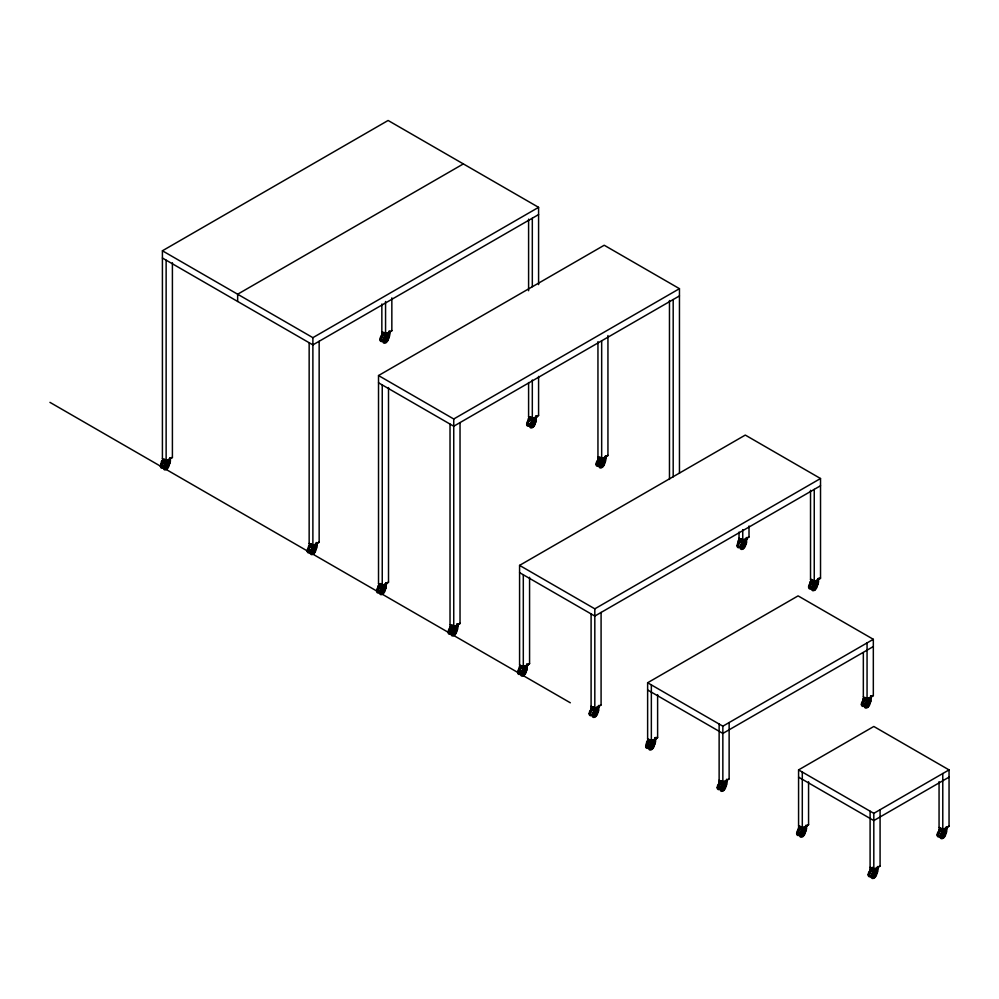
<?xml version="1.0" encoding="UTF-8"?>
<svg xmlns="http://www.w3.org/2000/svg" width="999" height="999" viewBox="0 0 999 999"><rect width="100%" height="100%" fill="white"/><g stroke="black" fill="none" stroke-linecap="round" stroke-linejoin="round"><path stroke-width="1.5" d="M164.323 459.403A3.084 1.786 0 0 0 167.308 461.126L167.308 461.513A3.359 1.936 0 0 1 164.048 459.64M310.801 544.355A3.359 1.936 0 0 0 314.036 546.228L314.061 545.866A3.084 1.786 0 0 1 311.076 544.13M383.479 332.942A3.359 1.936 0 0 0 386.725 334.815L386.75 334.453A3.084 1.786 0 0 1 383.766 332.717M451.66 625.686A3.359 1.936 0 0 0 454.907 627.559L454.932 627.197A3.084 1.786 0 0 1 451.948 625.461M521.515 665.759A3.084 1.786 0 0 0 524.475 667.332L524.475 667.719A3.359 1.936 0 0 1 521.216 665.846M533.878 419.23A1.598 0.824 2.1 0 0 533.491 419.193L533.503 419.18A3.084 1.786 0 0 1 530.506 417.432M592.732 707.13A3.359 1.936 0 0 0 595.978 709.003L596.003 708.641A3.084 1.786 0 0 1 593.006 706.905M599.587 457.717A3.359 1.936 0 0 0 602.834 459.59L602.859 459.215A3.084 1.786 0 0 1 599.862 457.48M649.263 739.772A3.359 1.936 0 0 0 652.509 741.645L652.522 741.27A3.084 1.786 0 0 1 649.6 739.834M724.425 782.617A1.598 0.824 2.1 0 0 724.025 782.579L724.038 782.567A3.084 1.786 0 0 1 721.053 780.831M740.659 539.16A3.359 1.936 0 0 0 743.905 541.033L743.918 540.659A3.084 1.786 0 0 1 740.933 538.923M800.499 826.697A3.084 1.786 0 0 0 803.471 828.408L803.471 828.795A3.359 1.936 0 0 1 800.211 826.922M812.449 580.207A3.084 1.786 0 0 0 815.421 581.93L815.421 582.317A3.359 1.936 0 0 1 812.162 580.444M868.243 699.362L868.243 699.312A3.084 1.786 0 0 1 865.309 697.864L864.972 698.139A3.359 1.936 0 0 0 868.218 700.012L868.243 699.362A1.598 0.824 2.1 0 1 868.618 699.362M872.364 868.193L871.84 868.543A3.359 1.936 0 0 0 874.974 870.429L874.999 869.717A2.672 1.536 0 0 0 877.597 867.619M938.81 833.79L939.06 829.145L942.606 831.043L943.943 830.606L942.544 831.405L939.31 829.532L940.746 828.733A3.359 1.936 0 0 0 943.943 830.269L943.955 829.907A3.084 1.786 0 0 1 941.095 828.608M386.75 334.553L386.75 334.503A1.598 0.824 2.1 0 1 387.137 334.503M743.918 540.771L743.918 540.721A1.598 0.824 2.1 0 1 744.305 540.721M874.999 869.829L874.999 869.767A2.672 1.536 0 0 1 872.564 867.644M943.955 830.007L943.955 829.957A1.598 0.824 2.1 0 1 944.342 829.957M533.491 419.33L533.491 419.543A3.359 1.936 0 0 1 530.232 417.669M724.038 782.729L724.025 782.929A3.359 1.936 0 0 1 720.766 781.056M166.284 462.949L168.544 461.688L167.707 466.958A1.648 0.949 -60 0 1 166.346 468.007A1.648 0.949 -60 0 1 165.722 466.933C170.205 462.799 159.166 455.881 161.701 464.61M315.384 546.378L314.46 551.685A1.648 0.949 -60 0 1 313.087 552.734A1.648 0.949 -60 0 1 312.475 551.66C316.97 548.414 307.18 541.046 308.629 548.014M384.578 586.201L384.652 590.259L383.816 591.733A1.648 0.949 -60 0 1 382.442 592.769A1.648 0.949 -60 0 1 381.83 591.695L382.13 587.1L383.416 585.913A1.598 0.824 2.1 0 1 383.803 585.963M456.256 627.709L455.319 633.016A1.648 0.949 -60 0 1 453.958 634.065A1.648 0.949 -60 0 1 453.346 632.991L453.808 628.583L449.875 626.685L452.135 625.424M525.799 667.869L524.875 673.176A1.648 0.949 -60 0 1 523.513 674.213A1.648 0.949 -60 0 1 522.902 673.139L523.364 668.743L519.443 666.795L521.69 665.571M534.652 419.468L534.727 423.526L533.891 425A1.648 0.949 -60 0 1 532.529 426.036A1.648 0.949 -60 0 1 531.905 424.962L532.367 420.567L528.446 418.668L530.706 417.395M653.683 741.57L653.758 745.616L652.921 747.102A1.648 0.949 -60 0 1 651.548 748.139A1.648 0.949 -60 0 1 650.936 747.065C655.194 742.332 644.617 736.9 646.84 744.705M725.361 783.079L724.425 788.386A1.648 0.949 -60 0 1 723.064 789.422A1.648 0.949 -60 0 1 722.452 788.348L722.752 783.753L724.025 783.204A3.359 1.936 0 0 1 720.766 781.393L721.403 781.043A2.672 1.536 0 0 0 724.737 782.492A2.672 1.536 0 0 0 726.56 780.356M804.632 828.72L804.719 832.779L803.87 834.252A1.648 0.949 -60 0 1 802.509 835.289A1.648 0.949 -60 0 1 801.897 834.215C799.275 831.88 805.581 826.947 802.072 829.944L798.825 828.071M814.397 583.766L816.67 582.492L815.821 587.774A1.648 0.949 -60 0 1 814.46 588.811A1.648 0.949 -60 0 1 813.848 587.737L814.31 583.341L810.376 581.443L812.637 580.169M869.555 699.824L868.631 705.132A1.648 0.949 -60 0 1 867.269 706.168A1.648 0.949 -60 0 1 866.645 705.094L867.107 700.699L863.186 698.801L865.446 697.527M167.083 466.97L167.832 467.107L167.258 467.432M167.27 467.27L168.257 465.322L168.257 461.526L165.984 462.824L165.434 466.758A1.648 0.949 -60 0 0 166.046 467.832A1.648 0.949 -60 0 0 167.407 466.795L167.707 466.958M167.969 466.62L167.033 467.732M314.66 551.573L313.823 551.923L314.56 551.785M386.201 340.085L385.577 339.86L386.313 338.898L387.575 340.122L387 338.961M387.312 340.247L386.338 340.896L387.55 340.197M383.229 592.507C382.779 588.673 385.876 593.169 382.292 592.12L382.979 590.359L384.24 590.746M384.24 591.658C383.529 589.535 383.966 593.443 383.291 591.483M454.857 633.191L455.569 632.542M533.641 425.437L533.866 424.338L533.853 425.337M534.09 425.012L533.853 424.35A2.01 1.161 -60 0 0 532.829 422.589A2.01 1.161 -60 0 0 531.306 425.574A2.01 1.161 -60 0 0 533.578 425.05L533.304 424.962A3.072 1.773 -60 0 1 529.957 425.911A3.072 1.773 -60 0 1 532.155 421.353A3.072 1.773 -60 0 1 533.99 423.863M594.83 714.123C596.74 711.051 594.742 718.119 592.532 712.762M603.371 465.147C604.258 464.048 602.01 466.446 602.834 464.647M602.809 465.347L603.196 465.347M596.191 714.884L596.44 713.81M653.046 746.465L652.859 747.452L652.397 746.852M723.888 788.186L724.587 788.398M724.687 788.049L724.113 787.899M743.868 546.79L744.867 544.842L744.867 541.046L742.594 542.345L742.045 546.278A1.648 0.949 -60 0 0 742.657 547.352A1.648 0.949 -60 0 0 744.018 546.316L744.455 546.878A2.073 1.636 -35.1 0 1 744.055 547.265L743.456 546.965L744.355 546.99M744.505 546.416L743.88 546.965M803.596 834.702C802.447 834.615 805.244 833.428 803.333 834.053M815.758 587.125L815.234 588.111L816.008 587.824M868.83 705.019L868.268 704.67M874.45 875.349L873.825 875.124L874.55 874.162L875.811 874.562M875.536 875.936L875.486 875.986A2.073 1.636 -35.1 0 1 875.124 876.323L875.736 875.599L874.824 875.374M874.949 875.186L875.873 875.049L874.949 874.849A2.073 1.636 -35.1 0 0 875.124 874.5L874.55 874.162M943.406 835.526L942.781 835.314L943.518 834.352L944.779 834.739M943.918 836.026L944.904 834.078L944.904 830.281L942.631 831.593L942.082 835.514A1.648 0.949 -60 0 0 942.694 836.6A1.648 0.949 -60 0 0 944.055 835.551L944.13 835.351M718.244 785.689L718.793 784.527M599.899 457.992L599.587 458.054A3.359 1.936 0 0 0 602.834 459.927L601.498 460.364L598.026 458.441L597.24 462.687M593.369 707.117L592.732 707.479A3.359 1.936 0 0 0 595.978 709.352L594.642 709.777L591.133 707.879L590.384 712.1M649.899 739.76L649.263 740.109A3.359 1.936 0 0 0 652.509 741.982L651.198 742.432M384.116 332.929L383.591 333.279A3.359 1.936 0 0 0 386.725 335.152L385.389 335.589L381.855 333.703L381.318 336.601M380.794 584.39L380.157 584.74A3.359 1.936 0 0 0 383.404 586.613L383.416 586.326A3.359 1.936 0 0 1 380.157 584.403M162.662 460.776L165.909 462.649L167.308 461.613L165.984 462.3M528.846 418.806L532.092 420.679L533.491 419.642L532.18 420.342M602.834 459.89L601.448 460.726L598.201 458.853L597.714 461.538M810.776 581.58L814.023 583.453L815.421 582.417L814.073 583.091M167.295 461.85L167.295 461.813A3.359 1.936 0 0 1 164.048 459.977L164.36 459.915M309.403 545.504L312.65 547.377L314.048 546.241L312.699 547.002M450.274 626.835L453.521 628.708L454.92 627.572L453.571 628.334M533.478 419.88L533.478 419.855A3.359 1.936 0 0 1 530.232 418.007L530.869 417.657A2.672 1.536 0 0 0 534.29 419.093A2.672 1.536 0 0 0 535.939 416.87M595.978 709.352L594.592 710.152L591.346 708.279L590.671 712.275M652.509 741.982L651.111 742.781L647.864 740.908M815.409 582.654L815.409 582.629A3.359 1.936 0 0 1 812.162 580.781L812.686 580.581M803.458 829.133L803.458 829.108A3.359 1.936 0 0 1 800.211 827.259L800.848 826.91A2.672 1.536 0 0 0 804.457 828.308A2.672 1.536 0 0 0 805.718 825.936M874.974 870.429L873.588 871.228L870.341 869.355M313.511 551.498L312.887 551.236L313.624 550.312L314.885 550.699L314.285 552.372A2.073 1.636 -35.1 0 0 314.61 552.085L314.598 552.085M454.383 632.829L453.758 632.567L454.495 631.643L455.756 632.03M602.31 464.847L601.685 464.585L602.409 463.661L603.671 464.06L603.021 465.759A2.073 1.636 -35.1 0 0 603.396 465.434M651.972 746.902L651.36 746.64L652.085 745.716L653.346 746.116M723.8 788.473L724.45 787.886M867.694 704.944L867.07 704.682L867.794 703.758L869.055 704.145M868.531 704.495L868.106 704.882M377.634 588.911L378.946 587.899M874.849 874.962L874.899 876.335L873.875 875.012M313.024 547.727L315.297 546.416M389.023 332.28L389.922 334.028L389.423 336.551A6.219 5.082 -60.9 0 1 388.361 338.336L387.137 340.272A1.648 0.949 -60 0 1 385.776 341.321A1.648 0.949 -60 0 1 385.164 340.234L385.464 335.639M382.38 587.762L384.652 586.463M453.896 629.058L456.168 627.747M532.467 421.029L534.727 419.717L535.114 423.064A6.219 5.082 -60.9 0 0 536.176 421.278L535.988 417.157M523.451 669.205L525.724 667.906M604.008 459.515L604.083 463.561L603.246 465.034A1.648 0.949 -60 0 1 601.885 466.083A1.648 0.949 -60 0 1 601.273 465.01L601.498 460.364M597.152 708.928L597.227 712.986L596.391 714.46A1.648 0.949 -60 0 1 595.029 715.509A1.648 0.949 -60 0 1 594.405 714.435L594.642 709.777M651.485 743.131L653.758 741.82M745.079 540.958L745.154 545.004L744.317 546.49A1.648 0.949 -60 0 1 742.944 547.527A1.648 0.949 -60 0 1 742.332 546.453C746.765 542.195 735.776 535.501 738.311 544.13M723.001 784.415L725.274 783.116M802.447 830.294L804.719 828.983M867.207 701.173L869.467 699.862M876.148 870.017L876.223 874.063L875.386 875.536A1.648 0.949 -60 0 1 874.025 876.585A1.648 0.949 -60 0 1 873.413 875.511L873.675 870.878L874.974 870.079A3.359 1.936 0 0 1 871.727 868.206M945.116 830.194L945.191 834.252L944.355 835.726A1.648 0.949 -60 0 1 942.994 836.762A1.648 0.949 -60 0 1 942.369 835.688L942.669 831.093M162.175 463.461L162.537 460.839L164.81 459.528M308.928 548.189L309.29 545.566L311.563 544.255M312.175 551.485L312.737 547.552L314.997 546.241L314.161 551.523A1.648 0.949 -60 0 1 312.799 552.559A1.648 0.949 -60 0 1 312.175 551.485L312.475 551.66M381.606 336.775L381.98 334.153L384.253 332.842M384.865 340.072L385.414 336.139L387.687 334.827L386.85 340.11A1.648 0.949 -60 0 1 385.489 341.146A1.648 0.949 -60 0 1 384.865 340.072L385.164 340.234M377.809 589.373L378.521 585.164L382.093 587.075M378.284 588.236L378.646 585.614L380.919 584.303M381.543 591.533L382.093 587.599L384.353 586.288L383.516 591.558A1.648 0.949 -60 0 1 382.155 592.607A1.648 0.949 -60 0 1 381.543 591.533L381.83 591.695M449.862 626.723L449.25 629.77M449.8 629.52L450.162 626.897L452.435 625.586M453.047 632.817L453.596 628.883L455.869 627.572L455.032 632.854A1.648 0.949 -60 0 1 453.671 633.89A1.648 0.949 -60 0 1 453.047 632.817L453.346 632.991M528.071 421.328L528.434 418.706M528.359 421.503L528.733 418.881L530.993 417.57M531.618 424.8L532.167 420.866L534.44 419.555L533.591 424.825A1.648 0.949 -60 0 1 532.23 425.874A1.648 0.949 -60 0 1 531.618 424.8L531.905 424.962M519.43 666.845L518.868 670.816L518.993 669.592M519.343 669.68L519.717 667.057L521.99 665.746M522.602 672.976L523.151 669.043L525.424 667.732L524.587 673.001A1.648 0.949 -60 0 1 523.214 674.05A1.648 0.949 -60 0 1 522.602 672.976L522.902 673.139M600.973 464.835L601.523 460.901L603.796 459.602L602.959 464.872A1.648 0.949 -60 0 1 601.585 465.909A1.648 0.949 -60 0 1 600.973 464.835L601.273 465.01M594.118 714.26L594.667 710.326L596.94 709.015L596.091 714.297A1.648 0.949 -60 0 1 594.73 715.334A1.648 0.949 -60 0 1 594.118 714.26L594.405 714.435M647.389 743.593L647.752 740.983L650.024 739.672A2.672 1.536 0 0 0 653.408 741.171A2.672 1.536 0 0 0 654.869 738.873M650.649 746.89L651.198 742.969L653.458 741.658L652.622 746.927A1.648 0.949 -60 0 1 651.261 747.976A1.648 0.949 -60 0 1 650.649 746.89L650.936 747.065M738.598 544.293L739.148 540.359L741.42 539.06A2.772 1.598 0 0 0 741.758 539.223M718.418 786.026L719.143 781.817L722.714 783.728M718.893 784.889L719.268 782.267L721.54 780.956M722.152 788.186L722.702 784.252L724.974 782.941L724.138 788.211A1.648 0.949 -60 0 1 722.776 789.26A1.648 0.949 -60 0 1 722.152 788.186L722.452 788.348M810.002 584.103L810.364 581.48M810.301 584.278L810.664 581.655L812.936 580.344M813.548 587.574L814.11 583.641L816.37 582.33L815.534 587.599A1.648 0.949 -60 0 1 814.173 588.648A1.648 0.949 -60 0 1 813.548 587.574L813.848 587.737M802.16 829.595L798.651 827.659L797.989 830.669M798.338 830.756L798.713 828.134L800.986 826.822M801.598 834.053L802.147 830.119L804.42 828.808L803.583 834.078A1.648 0.949 -60 0 1 802.209 835.127A1.648 0.949 -60 0 1 801.598 834.053L801.897 834.215M863.173 698.838L862.786 701.485L863.636 701.111M863.099 701.635L863.473 699.013L865.733 697.702A2.672 1.536 0 0 0 869.03 699.225A2.672 1.536 0 0 0 870.678 697.002M866.358 704.932L866.907 700.998L869.18 699.687L868.331 704.957A1.648 0.949 -60 0 1 866.97 706.006A1.648 0.949 -60 0 1 866.358 704.932L866.645 705.094M870.429 876.148A3.072 1.773 -60 0 1 869.505 873.725A1.648 0.949 -60 0 1 869.38 873.176L870.092 868.968L873.638 870.853M869.854 872.04L870.229 869.417L872.489 868.106A2.772 1.598 0 0 1 872.352 867.631M873.114 875.336L873.663 871.403L875.936 870.092L875.099 875.374A1.648 0.949 -60 0 1 873.725 876.41A1.648 0.949 -60 0 1 873.114 875.336L873.413 875.511M938.823 832.229L939.185 829.607M523.938 672.989L523.314 672.727L524.05 671.803L525.312 672.19M524.413 673.276L525.049 672.577L524.862 673.488M743.855 546.166L743.78 546.915M814.884 587.574L814.26 587.312L814.997 586.401L816.258 586.788M802.934 834.065L802.309 833.803L803.046 832.879L804.307 833.266M868.168 705.232L869.118 704.52L868.094 704.545A2.073 1.636 -35.1 0 0 868.368 704.083L867.794 703.758M943.805 835.514L944.155 836.138M162.25 460.676L164.523 459.365M309.003 545.404L311.263 544.093M597.789 458.753L600.062 457.442M590.933 708.179L593.206 706.867M647.464 740.808L649.725 739.497M455.519 632.954L455.044 633.753A2.073 1.636 -35.1 0 0 455.469 633.416L455.469 633.416M652.834 747.427L652.297 747.102M723.488 788.199L722.864 787.936L723.601 787.012L724.862 787.399M161.538 463.998L162.35 462.949A2.073 1.636 -35.1 0 0 161.863 463.324M602.409 463.661L602.996 463.998A2.073 1.636 -35.1 0 1 602.709 464.46L602.759 465.834L601.735 464.523M168.132 465.984L166.87 465.584L166.184 467.357C166.783 468.481 168.319 464.348 167.882 466.933M455.556 632.829L455.681 632.13L454.882 632.33L454.62 633.791L453.808 632.492M534.328 424.85L534.165 424.063L533.404 424.363A2.073 1.636 -35.1 0 0 533.628 423.951L533.054 423.626L532.367 425.387L533.728 425.674L533.878 424.5M524.288 672.652C523.663 676.086 526.76 670.754 524.388 672.539A2.073 1.636 -35.1 0 0 524.612 672.127L524.05 671.803M597.102 462.013L597.889 461.026M738.473 542.844A2.073 1.636 -35.1 0 1 738.773 542.544L738.161 543.956M724.862 788.236C723.426 785.651 724.075 791.308 724.287 787.986L724.287 787.075M816.258 587.624C814.085 585.027 815.534 590.297 815.958 587.824M869.642 871.79L869.642 873.263M938.561 832.017L938.173 833.091A3.072 1.773 -60 0 0 938.523 835.926M532.367 424.375C533.591 425.836 532.367 422.165 532.942 424.812M168.119 466.883L167.32 466.545M590.546 710.813A2.073 1.636 -35.1 0 1 590.896 710.476L590.209 711.763A3.072 1.773 -60 0 0 590.809 714.76M596.803 714.385L595.554 713.086L594.867 714.847L596.54 714.859L596.241 713.149M744.73 546.403L743.481 545.104L742.794 546.878L743.606 547.252M314.835 551.685L314.235 551.323M603.633 465.034L603.096 463.723M386.576 340.159L387.387 339.847M381.131 336.888L381.131 337.937M383.354 591.42L382.292 592.12M744.667 545.591L742.794 546.878M521.828 665.871L521.278 666.183A3.359 1.936 0 0 0 524.463 668.056L523.126 668.493M527.959 421.478L527.959 422.702A1.648 0.949 -60 0 0 527.872 423.077M723.763 787.999L723.8 787.924A2.335 1.349 -60 0 0 723.139 785.202A2.335 1.349 -60 0 0 720.903 788.323L721.79 788.523M868.006 704.67L867.931 705.893L868.868 705.394M383.479 591.508L383.666 590.421M524.55 672.689L524.512 673.651M314.772 550.774C312.537 550.649 314.947 553.858 312.937 552.072L312.937 551.161M533.304 424.475L533.266 425.761M602.622 464.585L603.571 464.123M868.668 705.344L868.069 705.519M387.525 339.423L386.363 340.085L386.888 341.059A2.073 1.636 -35.1 0 0 387.287 340.671M647.027 743.518L647.077 743.456A2.073 1.636 -35.1 0 1 647.477 743.069L648.051 743.393M652.384 746.515C651.385 749.999 655.007 744.842 652.384 746.515A2.073 1.636 -35.1 0 0 652.659 746.053L652.085 745.716M815.246 587.25L815.284 587.187A2.073 1.636 -35.1 0 0 815.571 586.725L814.997 586.401M943.818 835.139C942.482 838.536 946.677 833.728 943.818 835.139A2.073 1.636 -35.1 0 0 944.092 834.677L943.518 834.352M166.184 467.357L167.557 465.646M313.624 552.135L314.31 550.374M532.367 425.387L533.741 424.6L533.054 423.626M454.495 633.466L455.182 631.705M602.409 465.497L603.284 464.535M523.364 672.652L524.05 673.626L524.737 671.865M595.716 715.209L596.241 714.06M743.481 546.94L744.168 545.167M651.398 746.578L652.085 747.552L652.772 745.778M814.31 587.25L814.997 588.224L815.684 586.45M722.914 787.861L723.601 788.835L724.287 787.986M867.107 704.607L867.794 705.581L868.568 704.657M803.733 832.941L803.046 834.702A3.072 1.773 -60 0 1 799.862 834.802A3.072 1.773 -60 0 1 802.559 830.444A3.072 1.773 -60 0 1 803.733 833.74L803.92 833.74M874.55 875.986L875.511 874.912M942.831 835.201L943.518 836.175L944.217 835.102M167.807 467.42L167.857 467.357A2.073 1.636 -35.1 0 1 167.445 467.744L166.833 467.382M723.888 787.799L723.938 787.749A2.073 1.636 -35.1 0 0 724.175 787.337L723.601 787.012M168.631 465.372L168.931 465.022A6.219 5.082 -60.9 0 0 169.98 463.249L170.479 460.714L169.593 458.966M315.384 550.099L315.672 549.75A6.219 5.082 -60.9 0 0 316.733 547.964L317.17 545.017L316.096 543.581M384.74 590.134L385.027 589.797A6.219 5.082 -60.9 0 0 386.089 588.011L386.113 584.09M456.256 631.43L456.543 631.081A6.219 5.082 -60.9 0 0 457.604 629.295L458.042 626.348L456.968 624.912M604.008 463.099L604.258 462.799A5.382 4.396 -60.9 0 0 605.182 461.263L605.194 457.879A1.898 1.548 -60.9 0 0 604.832 457.554M525.799 671.578L526.098 671.241A6.219 5.082 -60.9 0 0 527.16 669.455L526.972 665.334M597.152 712.524L597.402 712.225A5.382 4.396 -60.9 0 0 598.326 710.689L598.339 707.292A1.898 1.548 -60.9 0 0 597.976 706.98M745.079 544.542L745.329 544.243A5.382 4.396 -60.9 0 0 746.241 542.707L746.265 539.323A1.898 1.548 -60.9 0 0 745.903 538.998M653.683 745.154L653.933 744.854A5.382 4.396 -60.9 0 0 654.845 743.318L654.869 739.934M653.846 745.504L654.133 745.167A6.219 5.082 -60.9 0 0 655.194 743.381L655.694 740.846L654.795 739.098M816.757 586.176L817.045 585.839A6.219 5.082 -60.9 0 0 818.106 584.053L818.606 581.518L817.706 578.583M724.737 786.076L725.449 786.151A5.382 4.396 -60.9 0 0 726.36 784.602L726.66 781.717M725.361 786.787L725.649 786.45A6.219 5.082 -60.9 0 0 726.71 784.665L726.735 780.756M869.555 703.533L869.854 703.196A6.219 5.082 -60.9 0 0 870.916 701.41L870.728 697.29M876.148 873.601L876.398 873.301A5.382 4.396 -60.9 0 0 877.322 871.765L877.609 868.88M876.31 873.95L876.61 873.601A6.219 5.082 -60.9 0 0 877.671 871.827L877.684 867.906M945.116 833.778L945.366 833.491A5.382 4.396 -60.9 0 0 946.29 831.942L946.577 829.058M647.127 743.393L647.851 743.081M743.331 546.253L743.493 545.304L742.794 545.966M653.346 747.027L652.921 747.102M868.481 703.82L868.631 705.132M524.65 672.614L525.312 673.101M452.147 625.861L451.773 626.023A3.359 1.936 0 0 0 454.907 627.909M449.912 629.033L449.538 629.32A2.073 1.636 -35.1 0 1 449.887 628.983L450.074 628.983M798.463 830.269L798.139 830.494A2.073 1.636 -35.1 0 1 798.438 830.219L798.725 830.219M172.402 262.774L172.402 457.592L166.134 461.213L162.412 459.065L162.412 250.786L388.112 120.479L538.586 207.342L538.586 284.603M463.349 163.911L237.65 294.218L237.65 301.461M162.412 250.786L312.887 337.662L538.586 207.342M538.586 214.585L312.887 344.892L162.412 258.017M381.68 333.978L383.953 332.679M172.402 457.255L166.134 460.876L162.412 458.716M391.845 330.557L385.564 334.178L381.843 332.03M381.843 304.021L381.843 332.367L385.564 334.515L391.845 330.894L391.845 297.889M165.222 459.59L168.207 460.502L170.379 458.766M384.665 332.892L387.637 333.803L389.822 332.093M386.725 335.152L385.339 335.964L382.093 334.091M385.714 336.313L387.987 335.002M388.511 387.537L388.511 582.355L382.242 585.976L378.521 583.828L378.521 375.549L604.22 245.242L679.457 288.674L679.457 473.276M378.521 375.549L453.746 418.993L679.457 288.674M679.457 295.916L453.746 426.223L378.521 382.792M319.156 541.97L312.887 545.591L309.153 543.444M538.586 415.284L532.317 418.906L528.596 416.758M309.153 342.744L309.153 543.781L312.887 545.929L319.156 542.32L319.156 341.271M528.596 382.53L528.596 417.095L532.317 419.243L538.586 415.621L538.586 376.386M316.758 542.944A2.772 1.598 0 0 1 316.021 544.68A2.772 1.598 0 0 1 312.962 544.942L314.947 545.217L317.133 543.506M531.406 417.619L534.39 418.531L536.575 416.82M378.359 585.439L380.619 584.128M598.089 458.916L600.349 457.604M388.511 582.017L382.242 585.639L378.521 583.491M607.941 455.332L601.673 458.953L597.951 456.793M597.951 341.67L597.951 457.142L601.673 459.29L607.941 455.669L607.941 335.527M380.432 583.891A3.084 1.786 0 0 0 384.353 585.514A3.084 1.786 0 0 0 386.226 582.954A2.772 1.598 0 0 1 385.289 584.777A2.772 1.598 0 0 1 382.093 584.927L384.315 585.264L386.488 583.553M600.774 457.667L603.746 458.578L605.931 456.868M383.404 586.613L382.005 587.412L378.758 585.539M601.823 461.076L604.083 459.765M529.57 577.31L529.57 663.798L523.301 667.419L519.58 665.272L519.58 565.384L745.291 435.077L820.529 478.521L820.529 578.396L814.247 582.017L810.526 579.87L810.526 490.297M460.027 623.301L453.746 626.922L450.025 624.775M450.025 424.076L450.025 625.112L453.746 627.26L460.027 623.651L460.027 422.602M452.847 625.636L455.819 626.548L458.004 624.837M519.58 565.384L594.817 608.828L820.529 478.521M820.529 485.751L594.817 616.071L519.58 572.627M738.86 540.197L741.121 538.886M529.57 663.461L523.301 667.082L519.58 664.934M749.013 536.775L742.744 540.397L739.023 538.236M739.023 532.092L739.023 538.586L742.744 540.734L749.013 537.112L749.013 525.998M527.559 665.446L526.96 664.173A2.772 1.598 0 0 1 525.998 666.37A2.772 1.598 0 0 1 522.19 665.809L525.374 666.708L527.559 664.997M742.607 539.672L744.817 540.022L746.977 538.286M742.594 541.82L743.905 541.258A3.359 1.936 0 0 1 740.659 539.497L741.295 539.148A2.672 1.536 0 0 0 744.804 540.559A2.672 1.536 0 0 0 746.265 538.261M742.881 542.519L745.154 541.208L745.529 544.542A6.219 5.082 -60.9 0 0 746.59 542.769L746.615 538.848M591.233 708.341L593.493 707.03A2.672 1.536 0 0 0 596.703 708.566A2.672 1.536 0 0 0 598.526 706.43M601.086 704.745L594.817 708.366L591.096 706.218M820.529 578.059L814.247 581.68L810.526 579.532M591.096 613.91L591.096 706.555L594.817 708.703L601.086 705.094L601.086 612.449M595.204 708.154L594.617 707.804L596.89 707.991L599.075 706.281M814.098 580.756L816.32 581.306L818.506 579.595M594.967 710.501L597.227 709.19M657.617 694.63L657.617 737.724L651.348 741.345L647.627 739.198L647.627 682.754L798.089 595.879L873.326 639.31L873.326 695.754L867.057 699.375L863.336 697.227L863.336 652.609M657.617 737.387L651.348 741.008L647.627 738.86M654.882 737.986A2.772 1.598 0 0 1 654.133 740.259A2.772 1.598 0 0 1 650.237 739.722L653.421 740.634L655.594 738.923M647.627 682.754L722.851 726.186L873.326 639.31M873.326 646.553L722.851 733.428L647.627 689.984M718.968 782.092L721.241 780.781M729.133 778.671L722.851 782.292L719.13 780.144M873.326 695.416L867.057 699.038L863.336 696.89M719.13 724.038L719.13 780.481L722.851 782.629L729.133 779.008L729.133 722.564M722.714 781.58L724.924 781.917L727.11 780.207M870.591 696.016A2.772 1.598 0 0 1 869.842 698.289A2.772 1.598 0 0 1 865.946 697.764L869.13 698.663L871.315 696.952M866.882 700.449L868.218 699.675A3.359 1.936 0 0 1 864.972 697.801M724.013 783.266L722.627 784.078L719.38 782.205M868.218 700.012L866.832 700.823L863.586 698.95M808.566 781.78L808.566 824.874L802.297 828.496L798.576 826.348L798.576 769.904L873.813 726.473L949.05 769.904L949.05 826.348L942.781 829.969L939.06 827.821L939.06 781.668M798.413 827.959L800.686 826.648M808.566 824.537L802.297 828.159L798.576 826.011M802.16 827.447L804.37 827.784L806.555 826.073M798.576 769.904L873.813 813.336L949.05 769.904M949.05 777.147L873.813 820.579L798.576 777.147M869.929 869.255L872.202 867.944M939.36 829.17L940.696 828.396M869.867 871.615L870.641 871.565M880.082 865.821L873.813 869.442L870.092 867.294M949.05 826.011L942.781 829.632L939.06 827.484M870.092 811.188L870.092 867.631L873.813 869.792L880.082 866.17L880.082 809.714M872.914 868.156L875.886 869.068L878.071 867.357M941.87 828.346L944.854 829.257L947.027 827.522M873.963 871.578L876.223 870.266M942.919 831.755L945.191 830.444M311.201 544.592L310.851 544.692A3.359 1.936 0 0 0 314.036 546.578M453.571 626.011L454.133 626.71M742.557 539.485L742.894 539.76A2.772 1.598 0 0 0 745.878 539.485A2.772 1.598 0 0 0 746.615 537.749M811.525 579.295L812.087 579.982M818.968 577.934L819.53 578.633M595.179 707.816L594.842 707.742A2.772 1.598 0 0 0 597.964 707.454A2.772 1.598 0 0 0 598.688 705.719M656.056 737.262L656.618 737.961M722.677 781.38L723.251 781.73A2.772 1.598 0 0 0 726.086 781.33A2.772 1.598 0 0 0 726.735 779.645M799.575 825.773L800.137 826.473M802.122 827.247L802.697 827.597A2.772 1.598 0 0 0 805.531 827.197A2.772 1.598 0 0 0 806.181 825.511M942.594 828.72L943.156 829.407M309.091 547.677L308.766 547.877A2.073 1.636 -35.1 0 1 309.016 547.652L309.203 547.652M803.258 834.452L803.87 834.252M385.626 339.747L386.313 340.721M594.867 714.847L596.128 715.247A2.073 1.636 -35.1 0 0 596.54 714.859M802.359 833.728L802.359 834.64L803.621 835.039A2.073 1.636 -35.1 0 0 804.02 834.652M386.438 341.046L385.626 340.659M524.175 673.938L524.075 673.925A2.01 1.161 -60 0 0 524.712 670.779A2.01 1.161 -60 0 0 522.302 672.752A2.01 1.161 -60 0 0 523.951 673.925L523.364 673.563M723.751 789.16L722.914 788.773M943.68 836.5L943.493 836.463A2.01 1.161 -60 0 0 944.192 833.328A2.01 1.161 -60 0 0 941.782 835.301A2.01 1.161 -60 0 0 943.431 836.475L942.831 836.113M874.687 876.31L874.5 876.273A2.01 1.161 -60 0 0 875.224 873.151A2.01 1.161 -60 0 0 872.814 875.124A2.01 1.161 -60 0 0 874.462 876.285L873.875 875.936M602.522 465.809L602.447 465.796A2.01 1.161 -60 0 0 603.084 462.649A2.01 1.161 -60 0 0 600.674 464.622A2.01 1.161 -60 0 0 602.322 465.796L601.735 465.434M815.122 588.498L815.022 588.523A2.01 1.161 -60 0 0 815.659 585.377A2.01 1.161 -60 0 0 813.261 587.35A2.01 1.161 -60 0 0 814.897 588.523L814.31 588.161M313.748 552.41L313.649 552.435A2.01 1.161 -60 0 0 314.298 549.3A2.01 1.161 -60 0 0 311.888 551.273A2.01 1.161 -60 0 0 313.524 552.435L312.937 552.072M867.881 705.893L867.794 705.881A2.01 1.161 -60 0 0 868.468 702.734A2.01 1.161 -60 0 0 866.058 704.72A2.01 1.161 -60 0 0 867.706 705.881L867.107 705.519M383.616 340.172L384.503 340.409M530.369 424.9L531.256 425.137M599.725 464.935L600.611 465.172M743.681 545.991A2.335 1.349 -60 0 0 743.056 543.294A2.335 1.349 -60 0 0 740.796 546.328L741.67 546.615M812.299 587.674L813.186 587.912M164.186 466.858L165.072 467.095M310.939 551.585L311.813 551.823M865.109 705.032L865.996 705.269M380.294 591.633L381.168 591.87M451.798 632.916L452.684 633.154M521.353 673.076L522.24 673.314M592.869 714.36L593.756 714.597M649.4 746.99L650.274 747.227M940.833 835.614L941.707 835.851M803.321 833.603A2.335 1.349 -60 0 0 802.509 831.081A2.335 1.349 -60 0 0 800.361 834.24L801.235 834.39M871.865 875.436L872.751 875.673M454.695 633.791L454.47 633.753A2.01 1.161 -60 0 0 455.157 630.631A2.01 1.161 -60 0 0 452.759 632.604A2.01 1.161 -60 0 0 454.395 633.766L453.808 633.403M652.285 747.864L652.06 747.839A2.01 1.161 -60 0 0 652.759 744.705A2.01 1.161 -60 0 0 650.349 746.678A2.01 1.161 -60 0 0 651.985 747.851L651.398 747.489M803.283 835.039L803.021 834.989A2.01 1.161 -60 0 0 803.708 831.867A2.01 1.161 -60 0 0 801.31 833.84A2.01 1.161 -60 0 0 802.946 835.002L802.359 834.64M596.74 713.573L595.516 714.884M739.26 540.297L742.507 542.17M387.45 337.962L388.161 338.037A5.382 4.396 -60.9 0 0 389.073 336.488L389.098 333.104M534.203 422.677L534.902 422.764A5.382 4.396 -60.9 0 0 535.826 421.216L535.988 418.057M386.313 338.898L386.888 339.223A2.073 1.636 -35.1 0 1 386.601 339.697M743.481 545.104L744.055 545.442A2.073 1.636 -35.1 0 1 743.78 545.904M533.054 425.449L533.628 425.786A2.073 1.636 -35.1 0 0 534.04 425.387M814.997 588.224L815.571 588.561A2.073 1.636 -35.1 0 0 815.971 588.161M863.773 701.423L863.198 701.098A2.073 1.636 -35.1 0 0 862.786 701.485L862.624 702.796A1.648 0.949 -60 0 0 862.636 703.296M867.794 705.581L868.368 705.918A2.073 1.636 -35.1 0 0 868.78 705.531M944.779 835.651L944.205 834.402M943.518 836.175L944.092 836.513A2.073 1.636 -35.1 0 0 944.505 836.113M938.635 833.528L938.186 833.141A3.072 1.773 -60 0 1 940.746 830.469M519.83 666.982L523.076 668.855M384.116 589.41L384.827 589.497A5.382 4.396 -60.9 0 0 385.739 587.949L386.039 585.064M804.183 831.942L804.894 832.017A5.382 4.396 -60.9 0 0 805.806 830.469L805.831 827.085M166.87 465.584L167.445 465.921A2.073 1.636 -35.1 0 1 167.17 466.383M313.624 550.312L314.198 550.649A2.073 1.636 -35.1 0 1 313.923 551.111M378.946 588.024L378.371 587.699A2.073 1.636 -35.1 0 0 377.972 588.086M382.979 590.359L383.554 590.684A2.073 1.636 -35.1 0 1 383.279 591.146M454.495 631.643L455.069 631.98A2.073 1.636 -35.1 0 1 454.795 632.442M595.554 713.086L596.128 713.423A2.073 1.636 -35.1 0 1 595.854 713.885A2.335 1.349 -60 0 0 595.017 711.288A2.335 1.349 -60 0 0 592.869 714.447A2.335 1.349 -60 0 0 595.167 714.784M803.046 832.879L803.621 833.203A2.073 1.636 -35.1 0 1 803.333 833.666M875.811 875.474L875.236 874.225M161.588 463.786L162.163 464.11A2.01 1.161 -60 0 1 162.325 463.661M382.979 592.182L383.554 592.519A2.073 1.636 -35.1 0 0 383.966 592.12M524.05 673.626L524.625 673.963A2.073 1.636 -35.1 0 0 525.024 673.563M652.085 747.552L652.659 747.876A2.073 1.636 -35.1 0 0 653.071 747.489M723.601 788.835L724.175 789.173A2.073 1.636 -35.1 0 0 724.575 788.785M49.95 402.36L160.789 466.346M164.835 468.693L308.117 551.411M310.814 552.971L377.048 591.208M381.094 593.543L448.676 632.567M451.386 634.128L517.619 672.364M521.665 674.712L570.329 702.796M605.132 457.043L606.018 458.791L605.531 461.326A6.219 5.082 -60.9 0 1 604.47 463.099L604.17 459.727M805.756 826.26L806.655 827.996L806.156 830.531A6.219 5.082 -60.9 0 1 805.094 832.317L804.807 828.945M946.453 827.884L946.627 832.005A6.219 5.082 -60.9 0 1 945.578 833.79L945.279 830.419M874.862 875.961L874.937 875.611A3.072 1.773 -60 0 1 871.49 876.548A3.072 1.773 -60 0 1 873.438 872.015A3.072 1.773 -60 0 1 875.611 874L875.174 873.526M720.841 783.553A3.072 1.773 -60 0 0 718.493 786.775L718.943 787.15M817.781 580.606L817.756 583.99A5.382 4.396 -60.9 0 1 816.845 585.539L816.583 582.242M870.579 697.964L870.566 701.348A5.382 4.396 -60.9 0 1 869.642 702.896L869.392 699.6M598.688 706.83L598.676 710.739A6.219 5.082 -60.9 0 1 597.614 712.524L597.315 709.153M457.28 625.849L457.255 629.245A5.382 4.396 -60.9 0 1 456.343 630.781L456.081 627.484M316.408 544.517L316.383 547.914A5.382 4.396 -60.9 0 1 315.472 549.45L315.209 546.166M946.44 826.722L947.027 827.996M817.919 578.771L818.506 580.044M870.716 696.128L871.315 697.402M746.403 537.487L746.99 538.761M741.633 539.11L744.817 540.022M877.472 866.533L878.071 867.819M872.314 867.332L872.701 868.168M805.956 825.249L806.555 826.523M605.931 457.317L605.332 456.043A2.772 1.598 0 0 1 604.745 458.079A2.772 1.598 0 0 1 601.161 458.079M726.51 779.382L727.11 780.656M535.976 415.996L536.575 417.27M654.795 737.649L655.594 739.372M598.476 705.456L599.075 706.743M389.235 331.268L389.822 332.542M457.417 624.013L458.004 625.299M385.901 582.729L386.488 584.003M380.744 583.528L381.131 584.365A2.772 1.598 0 0 1 380.831 583.965M316.546 542.682L317.133 543.968M169.793 457.967L170.392 459.24M526.985 666.233L526.81 669.392A5.382 4.396 -60.9 0 1 525.899 670.941L525.636 667.644M942.781 773.526L942.781 829.969M873.813 813.336L873.813 869.792M869.13 698.663L866.145 698.201M867.057 642.931L867.057 699.375M814.247 489.373L814.247 582.017M802.297 772.052L802.297 828.496M742.744 529.62L742.744 540.734M725.187 782.854L725.187 786.438M724.924 781.917L721.952 781.455M722.851 726.186L722.851 782.629M673.189 299.538L673.189 476.898M669.467 300.499L669.467 479.42M653.421 740.634L650.436 740.172M651.348 684.902L651.348 741.345M601.673 340.709L601.673 459.29M594.817 608.828L594.817 708.703M532.317 218.207L532.317 286.663M532.317 380.007L532.317 419.243M528.596 219.168L528.596 290.734M525.374 666.708L522.402 666.246M523.301 574.775L523.301 667.419M457.205 623.826L457.205 625.024M453.746 418.993L453.746 627.26M387.899 334.74L387.987 338.798M385.564 301.511L385.564 334.515M382.242 384.94L382.242 585.976M316.333 542.494L316.333 543.693M312.887 337.662L312.887 545.929M168.469 461.438L168.719 464.722A5.382 4.396 -60.9 0 0 169.643 463.186L169.655 459.79A1.898 1.548 -60.9 0 0 169.293 459.478M166.134 260.177L166.134 461.213M870.666 696.041A3.084 1.786 0 0 1 869.892 698.738A3.084 1.786 0 0 1 865.434 697.801M863.298 705.619A3.072 1.773 -60 0 1 862.986 702.597A3.072 1.773 -60 0 1 865.658 700.137M862.599 705.182A3.072 1.773 -60 0 1 862.549 702.222A3.072 1.773 -60 0 1 865.022 699.874M863.248 701.835A2.01 1.161 -60 0 1 863.598 701.373M863.66 704.982A2.335 1.349 -60 0 1 863.423 704.794M863.361 702.834A2.335 1.349 -60 0 1 864.048 701.673M864.335 706.043A7.118 4.108 0 0 1 861.4 704.345M869.517 702.085A7.118 4.108 0 0 1 870.166 702.672M863.573 706.343A4.121 2.385 -60 0 1 861.588 703.021A4.121 2.385 -60 0 1 865.646 698.9M654.795 737.911A3.084 1.786 0 0 1 654.27 740.671A3.084 1.786 0 0 1 649.712 739.772M652.509 741.295A1.598 0.824 2.1 0 1 652.909 741.333M647.577 747.589A3.072 1.773 -60 0 1 647.227 744.667A3.072 1.773 -60 0 1 649.787 742.12M646.877 747.152A3.072 1.773 -60 0 1 646.927 743.98A3.072 1.773 -60 0 1 649.6 741.82M647.539 743.793A2.01 1.161 -60 0 1 647.889 743.343M647.652 744.804A2.335 1.349 -60 0 1 648.913 743.106M648.626 748.001A7.118 4.108 0 0 1 645.691 746.303M653.808 744.055A7.118 4.108 0 0 1 654.457 744.642M647.864 748.301A4.121 2.385 -60 0 1 645.878 744.992A4.121 2.385 -60 0 1 649.937 740.858M721.74 781.018A2.772 1.598 0 0 1 721.528 780.756M726.735 779.495A3.084 1.786 0 0 1 725.174 782.13A3.084 1.786 0 0 1 721.066 780.681M719.755 788.998A3.072 1.773 -60 0 1 718.493 786.775M719.118 788.723A3.072 1.773 -60 0 1 718.106 786.088A3.072 1.773 -60 0 1 720.816 783.129M718.593 786.138A2.01 1.161 -60 0 1 718.768 785.601M719.305 784.739A2.01 1.161 -60 0 1 719.592 784.44M719.292 785.776A2.335 1.349 -60 0 1 720.304 784.49M723.214 788.711A2.335 1.349 -60 0 1 720.903 788.323M720.142 789.297A7.118 4.108 0 0 1 717.195 787.599M725.661 785.626A7.118 4.108 0 0 1 725.973 785.926M718.781 789.672A4.121 2.385 -60 0 1 717.569 785.726A4.121 2.385 -60 0 1 721.628 782.167M798.651 834.789A3.072 1.773 -60 0 1 798.151 831.93A3.072 1.773 -60 0 1 800.748 829.282M797.839 834.302A3.072 1.773 -60 0 1 797.939 831.043A3.072 1.773 -60 0 1 800.699 828.983M798.164 831.605A2.01 1.161 -60 0 1 798.663 830.718M798.663 833.915A2.335 1.349 -60 0 1 798.501 833.641M798.401 832.879A2.335 1.349 -60 0 1 798.663 831.805M799.4 830.681A2.335 1.349 -60 0 1 799.749 830.356M802.659 834.577A2.335 1.349 -60 0 1 800.361 834.24M799.587 835.164A7.118 4.108 0 0 1 796.64 833.466M804.757 831.205A7.118 4.108 0 0 1 805.419 831.792M798.613 835.514A4.121 2.385 -60 0 1 796.84 832.155A4.121 2.385 -60 0 1 800.699 828.021M801.61 827.197A2.772 1.598 0 0 1 800.973 826.623M806.393 825.599A3.084 1.786 0 0 1 804.52 828.021A3.084 1.786 0 0 1 800.549 826.673M803.471 828.446A1.598 0.824 2.1 0 1 803.858 828.483M869.505 873.725A3.072 1.773 -60 0 1 871.802 870.716M869.679 875.798A3.072 1.773 -60 0 1 869.142 873.039A3.072 1.773 -60 0 1 871.628 870.316M869.53 874.137A2.01 1.161 -60 0 1 869.63 873.026M871.265 871.64A2.335 1.349 -60 0 1 871.74 871.34M874.387 875.611A2.335 1.349 -60 0 1 871.902 875.786A2.335 1.349 -60 0 1 873.788 872.439A2.335 1.349 -60 0 1 874.962 874.587M871.091 876.448A7.118 4.108 0 0 1 868.156 874.749M876.273 872.502A7.118 4.108 0 0 1 876.922 873.076M870.541 876.685A4.121 2.385 -60 0 1 868.343 873.438A4.121 2.385 -60 0 1 872.589 869.317M877.597 866.67A2.772 1.598 0 0 1 876.872 868.581A2.772 1.598 0 0 1 873.476 868.655M877.696 866.657A3.084 1.786 0 0 1 875.923 869.317A3.084 1.786 0 0 1 872.002 867.569M872.002 867.981A3.084 1.786 0 0 0 874.987 869.704A1.598 0.824 2.1 0 1 875.374 869.767M869.542 871.89A2.073 1.636 -35.1 0 1 869.954 871.503M946.553 826.847A2.772 1.598 0 0 1 945.653 828.845A2.772 1.598 0 0 1 942.094 828.671M946.528 826.722A3.084 1.786 0 0 1 945.703 829.295A3.084 1.786 0 0 1 941.333 828.633M938.336 833.703A1.648 0.949 -60 0 1 938.348 833.366L938.561 833.453A2.01 1.161 -60 0 0 938.498 834.315M946.553 827.796A2.672 1.536 0 0 1 944.767 829.819A2.672 1.536 0 0 1 941.433 828.608M943.943 830.606A3.359 1.936 0 0 1 940.696 828.733M941.083 835.639A3.072 1.773 -60 0 1 940.608 836.001M939.135 836.263A3.072 1.773 -60 0 1 938.673 833.291A3.072 1.773 -60 0 1 941.383 830.731M938.823 832.679A2.01 1.161 -60 0 1 939.422 831.867M940.471 831.655A2.335 1.349 -60 0 1 940.946 831.443M940.059 836.625A7.118 4.108 0 0 1 937.124 834.927M945.591 832.966A7.118 4.108 0 0 1 945.891 833.266M939.51 836.862A4.121 2.385 -60 0 1 937.249 833.89A4.121 2.385 -60 0 1 941.183 829.495M526.91 664.073A3.084 1.786 0 0 1 526.136 666.783A3.084 1.786 0 0 1 521.678 665.846M524.475 667.369A1.598 0.824 2.1 0 1 524.862 667.407M527.01 665.147A2.672 1.536 0 0 1 525.187 667.282A2.672 1.536 0 0 1 521.915 665.834M519.43 673.601A3.072 1.773 -60 0 1 519.28 670.541A3.072 1.773 -60 0 1 521.903 668.181M518.943 673.314A3.072 1.773 -60 0 1 518.743 670.366A3.072 1.773 -60 0 1 521.266 667.919M519.492 669.879A2.01 1.161 -60 0 1 519.755 669.53M519.605 670.878A2.335 1.349 -60 0 1 520.292 669.717M523.314 673.826A2.335 1.349 -60 0 1 521.391 672.689A2.335 1.349 -60 0 1 523.913 669.992A2.335 1.349 -60 0 1 523.976 673.114M520.591 674.075A7.118 4.108 0 0 1 517.644 672.389M526.111 670.416A7.118 4.108 0 0 1 526.411 670.716M520.029 674.313A4.121 2.385 -60 0 1 517.807 671.203A4.121 2.385 -60 0 1 521.89 666.932M593.968 707.304A2.772 1.598 0 0 1 593.493 706.83M598.913 705.806A3.084 1.786 0 0 1 596.927 708.241A3.084 1.786 0 0 1 593.031 706.755M595.991 708.653A1.598 0.824 2.1 0 1 596.378 708.691M591.171 715.009A3.072 1.773 -60 0 1 590.596 712.337A3.072 1.773 -60 0 1 592.956 709.577M590.172 711.85A3.072 1.773 -60 0 1 592.931 709.19M590.684 711.812A2.01 1.161 -60 0 1 591.758 710.364M592.095 715.371A7.118 4.108 0 0 1 589.16 713.673M597.627 711.7A7.118 4.108 0 0 1 597.926 712M590.933 715.746A4.121 2.385 -60 0 1 589.485 711.95A4.121 2.385 -60 0 1 593.593 708.241M746.728 537.712A3.084 1.786 0 0 1 745.067 540.222A3.084 1.786 0 0 1 740.996 538.911M739.784 547.077A3.072 1.773 -60 0 1 738.361 544.967A3.072 1.773 -60 0 1 740.721 541.658M738.736 546.79A3.072 1.773 -60 0 1 738.061 543.98A3.072 1.773 -60 0 1 740.696 541.233M738.486 544.23A2.01 1.161 -60 0 1 739.585 542.457M742.981 546.928A2.335 1.349 -60 0 1 740.796 546.328M740.022 547.39A7.118 4.108 0 0 1 737.087 545.691M745.541 543.731A7.118 4.108 0 0 1 745.853 544.03M738.661 547.777A4.121 2.385 -60 0 1 737.399 543.968A4.121 2.385 -60 0 1 741.333 540.247M813.923 580.894A2.772 1.598 0 0 0 817.307 580.819A2.772 1.598 0 0 0 818.031 578.896A3.084 1.786 0 0 1 816.47 581.53A3.084 1.786 0 0 1 812.449 579.932M815.421 581.967A1.598 0.824 2.1 0 1 815.821 582.005M817.669 579.457A2.672 1.536 0 0 1 816.782 581.743A2.672 1.536 0 0 1 813.011 580.881M810.738 588.349A3.072 1.773 -60 0 1 810.027 585.651A3.072 1.773 -60 0 1 812.549 582.829M810.664 588.099A3.072 1.773 -60 0 1 809.452 585.676A3.072 1.773 -60 0 1 812.062 582.554M810.226 584.852A2.01 1.161 -60 0 1 811.513 583.491M810.614 587.437A2.335 1.349 -60 0 1 810.389 586.925M810.389 586.101A2.335 1.349 -60 0 1 810.689 585.164M811.7 583.878A2.335 1.349 -60 0 1 812.062 583.641M814.722 587.974A2.335 1.349 -60 0 1 812.312 587.899A2.335 1.349 -60 0 1 814.335 584.627A2.335 1.349 -60 0 1 815.346 586.975M811.538 588.673A7.118 4.108 0 0 1 808.591 586.987M816.707 584.727A7.118 4.108 0 0 1 817.369 585.314M810.976 588.911A4.121 2.385 -60 0 1 808.715 585.938A4.121 2.385 -60 0 1 812.649 581.543M452.909 625.861A2.772 1.598 0 0 0 456.73 626.098A2.772 1.598 0 0 0 457.28 623.9A3.084 1.786 0 0 1 455.969 626.785A3.084 1.786 0 0 1 451.96 624.924M454.92 627.21A1.598 0.824 2.1 0 1 455.319 627.247M457.043 624.612A2.672 1.536 0 0 1 456.181 627.01A2.672 1.536 0 0 1 452.397 625.911M450.112 633.566A3.072 1.773 -60 0 1 449.6 630.694A3.072 1.773 -60 0 1 452.197 628.046M450.012 633.354A3.072 1.773 -60 0 1 449.001 630.719A3.072 1.773 -60 0 1 451.71 627.759M449.612 630.369A2.01 1.161 -60 0 1 450.025 629.595M449.887 632.18A2.335 1.349 -60 0 1 450.049 630.731M450.537 629.832A2.335 1.349 -60 0 1 452.035 628.708M451.036 633.928A7.118 4.108 0 0 1 448.089 632.23M456.206 629.969A7.118 4.108 0 0 1 456.868 630.556M451.111 633.853A4.121 2.385 -60 0 1 448.139 631.593A4.121 2.385 -60 0 1 452.147 626.785M605.556 456.156A3.084 1.786 0 0 1 604.507 458.641A3.084 1.786 0 0 1 600.237 457.954M599.887 457.33A3.084 1.786 0 0 1 599.862 457.08M602.847 459.24A1.598 0.824 2.1 0 1 603.234 459.278M597.402 461.401A2.073 1.636 -35.1 0 1 597.814 461.014M605.382 457.018A2.672 1.536 0 0 1 603.846 459.103A2.672 1.536 0 0 1 600.374 458.042M597.914 465.534A3.072 1.773 -60 0 1 597.527 462.712A3.072 1.773 -60 0 1 599.974 460.102M597.939 465.372A3.072 1.773 -60 0 1 596.903 462.849A3.072 1.773 -60 0 1 599.487 459.815M597.489 462.525A2.01 1.161 -60 0 1 597.864 461.738M598.513 461.014A2.01 1.161 -60 0 1 598.925 460.751M597.926 464.523A2.335 1.349 -60 0 1 597.926 462.899M598.364 461.988A2.335 1.349 -60 0 1 599.487 460.901M602.347 464.985A2.335 1.349 -60 0 1 599.775 465.372A2.335 1.349 -60 0 1 601.598 461.963A2.335 1.349 -60 0 1 602.822 464.085M598.95 465.946A7.118 4.108 0 0 1 596.016 464.248M604.133 462A7.118 4.108 0 0 1 604.782 462.587M598.826 465.996A4.121 2.385 -60 0 1 596.091 463.474A4.121 2.385 -60 0 1 600.074 458.816M383.404 585.889A3.084 1.786 0 0 1 380.432 584.165M386.014 583.803A2.672 1.536 0 0 1 384.028 585.851A2.672 1.536 0 0 1 380.844 584.39M378.846 592.345A3.072 1.773 -60 0 1 377.922 589.922A3.072 1.773 -60 0 1 380.219 586.9M378.109 591.995A3.072 1.773 -60 0 1 377.56 589.223A3.072 1.773 -60 0 1 380.045 586.513M377.959 590.322A2.01 1.161 -60 0 1 378.097 589.085M378.758 588.973A2.335 1.349 -60 0 1 380.169 587.537M379.52 592.632A7.118 4.108 0 0 1 376.586 590.946M385.04 588.973A7.118 4.108 0 0 1 385.352 589.273M378.971 592.869A4.121 2.385 -60 0 1 376.81 589.485A4.121 2.385 -60 0 1 381.193 585.539M536.101 416.121A2.772 1.598 0 0 1 535.377 418.044A2.772 1.598 0 0 1 531.98 418.119M530.993 417.37A2.772 1.598 0 0 1 530.856 417.082M536.188 416.108A3.084 1.786 0 0 1 534.428 418.781A3.084 1.786 0 0 1 530.506 417.033M528.933 425.599A3.072 1.773 -60 0 1 528.034 423.077A3.072 1.773 -60 0 1 530.457 420.104M528.721 425.324A3.072 1.773 -60 0 1 527.497 423.002A3.072 1.773 -60 0 1 529.97 419.83M528.296 422.077A2.01 1.161 -60 0 1 528.858 421.241M532.892 425.075A2.335 1.349 -60 0 1 530.407 425.249A2.335 1.349 -60 0 1 532.28 421.903A2.335 1.349 -60 0 1 533.466 424.038M529.595 425.899A7.118 4.108 0 0 1 526.66 424.213M535.127 422.24A7.118 4.108 0 0 1 535.427 422.54M529.258 426.049A4.121 2.385 -60 0 1 526.785 423.164A4.121 2.385 -60 0 1 530.906 418.756M316.87 542.907A3.084 1.786 0 0 1 315.097 545.454A3.084 1.786 0 0 1 311.101 543.98M314.048 545.879A1.598 0.824 2.1 0 1 314.448 545.916M316.171 543.281A2.672 1.536 0 0 1 315.572 545.604A2.672 1.536 0 0 1 311.713 544.905M309.24 552.235A3.072 1.773 -60 0 1 308.691 549.462A3.072 1.773 -60 0 1 311.176 546.753M309.141 552.022A3.072 1.773 -60 0 1 308.741 551.947M308.241 551.535A3.072 1.773 -60 0 1 308.566 548.376A3.072 1.773 -60 0 1 311.139 546.403M308.803 548.901A2.01 1.161 -60 0 1 309.927 547.514M309.178 551.261A2.335 1.349 -60 0 1 309.178 549.4M313.349 551.898A2.335 1.349 -60 0 1 310.951 551.81A2.335 1.349 -60 0 1 312.962 548.551A2.335 1.349 -60 0 1 313.973 550.886M310.165 552.597A7.118 4.108 0 0 1 307.217 550.899M315.684 548.926A7.118 4.108 0 0 1 315.996 549.225M309.203 552.947A4.121 2.385 -60 0 1 307.417 549.587A4.121 2.385 -60 0 1 311.276 545.454M165.622 460.002A2.772 1.598 0 0 0 169.106 460.052A2.772 1.598 0 0 0 169.917 458.091A3.084 1.786 0 0 1 168.968 460.564A3.084 1.786 0 0 1 164.685 459.877M167.308 461.163A1.598 0.824 2.1 0 1 167.695 461.201M169.842 458.941A2.672 1.536 0 0 1 168.394 461.001A2.672 1.536 0 0 1 164.885 460.077M162.375 467.457A3.072 1.773 -60 0 1 161.95 464.735A3.072 1.773 -60 0 1 164.273 462.075M162.4 467.295A3.072 1.773 -60 0 1 161.363 464.76A3.072 1.773 -60 0 1 163.936 461.738M162.874 463.024A2.01 1.161 -60 0 1 163.187 462.787M162.338 466.346A2.335 1.349 -60 0 1 162.338 464.985M162.737 464.06A2.335 1.349 -60 0 1 163.936 462.824M166.708 467.033A2.335 1.349 -60 0 1 164.211 467.207A2.335 1.349 -60 0 1 166.096 463.861A2.335 1.349 -60 0 1 167.283 466.009M163.411 467.869A7.118 4.108 0 0 1 160.477 466.171M168.594 463.923A7.118 4.108 0 0 1 169.243 464.498M163.074 468.019A4.121 2.385 -60 0 1 160.564 465.272A4.121 2.385 -60 0 1 164.535 460.739M384.727 333.117A2.772 1.598 0 0 0 388.549 333.354A2.772 1.598 0 0 0 389.098 331.156A3.084 1.786 0 0 1 387.787 334.041A3.084 1.786 0 0 1 383.766 332.18M389.086 332.055A2.672 1.536 0 0 1 387.824 334.315A2.672 1.536 0 0 1 384.215 333.167M383.866 340.197A3.072 1.773 -60 0 1 383.079 340.721M382.18 340.884A3.072 1.773 -60 0 1 381.318 338.261A3.072 1.773 -60 0 1 383.866 335.339M381.693 340.597A3.072 1.773 -60 0 1 380.819 337.974A3.072 1.773 -60 0 1 383.379 335.052M381.618 337.225A2.01 1.161 -60 0 1 382.018 336.626M382.517 336.163A2.01 1.161 -60 0 1 382.929 335.951M381.818 338.137A2.335 1.349 -60 0 1 382.08 337.525M382.854 341.183A7.118 4.108 0 0 1 379.907 339.485M388.024 337.225A7.118 4.108 0 0 1 388.686 337.812M382.093 341.483A4.121 2.385 -60 0 1 380.107 338.174A4.121 2.385 -60 0 1 384.165 334.041M386.226 340.996L386.201 340.996A2.01 1.161 -60 0 1 384.578 339.86A2.01 1.161 -60 0 1 386.975 337.887A2.01 1.161 -60 0 1 386.213 341.021M867.107 705.744A2.335 1.349 -60 0 0 867.994 702.085A2.335 1.349 -60 0 0 865.196 704.382A2.335 1.349 -60 0 0 867.107 705.744M867.706 706.555A3.072 1.773 -60 0 0 868.868 701.748A3.072 1.773 -60 0 0 865.184 704.77A3.072 1.773 -60 0 0 867.706 706.555M867.207 706.268A3.072 1.773 -60 0 0 868.381 701.46A3.072 1.773 -60 0 0 864.697 704.482A3.072 1.773 -60 0 0 867.207 706.268M867.856 707.304A4.121 2.385 -60 0 0 869.43 700.848A4.121 2.385 -60 0 0 864.485 704.907A4.121 2.385 -60 0 0 867.856 707.304M651.385 747.714A2.335 1.349 -60 0 0 652.285 744.055A2.335 1.349 -60 0 0 649.475 746.353A2.335 1.349 -60 0 0 651.385 747.714M651.985 748.526A3.072 1.773 -60 0 0 653.159 743.706A3.072 1.773 -60 0 0 649.475 746.728A3.072 1.773 -60 0 0 651.985 748.526M651.498 748.239A3.072 1.773 -60 0 0 652.672 743.431A3.072 1.773 -60 0 0 648.988 746.453A3.072 1.773 -60 0 0 651.498 748.239M652.135 749.275A4.121 2.385 -60 0 0 653.708 742.819A4.121 2.385 -60 0 0 648.776 746.877A4.121 2.385 -60 0 0 652.135 749.275M723.501 789.135A2.01 1.161 -60 0 0 724.263 785.988A2.01 1.161 -60 0 0 721.865 787.961A2.01 1.161 -60 0 0 723.501 789.135M723.501 789.809A3.072 1.773 -60 0 0 724.675 785.002A3.072 1.773 -60 0 0 720.991 788.024A3.072 1.773 -60 0 0 723.501 789.809M723.014 789.522A3.072 1.773 -60 0 0 724.188 784.715A3.072 1.773 -60 0 0 720.491 787.736A3.072 1.773 -60 0 0 723.014 789.522M723.651 790.559A4.121 2.385 -60 0 0 725.224 784.103A4.121 2.385 -60 0 0 720.279 788.161A4.121 2.385 -60 0 0 723.651 790.559M802.946 835.676A3.072 1.773 -60 0 0 804.12 830.868A3.072 1.773 -60 0 0 800.436 833.89A3.072 1.773 -60 0 0 802.946 835.676M803.096 836.425A4.121 2.385 -60 0 0 804.67 829.982A4.121 2.385 -60 0 0 799.724 834.028A4.121 2.385 -60 0 0 803.096 836.425M874.462 876.96A3.072 1.773 -60 0 0 875.636 872.152A3.072 1.773 -60 0 0 871.94 875.174A3.072 1.773 -60 0 0 874.462 876.96M874.612 877.709A4.121 2.385 -60 0 0 876.185 871.265A4.121 2.385 -60 0 0 871.24 875.311A4.121 2.385 -60 0 0 874.612 877.709M942.831 836.338A2.335 1.349 -60 0 0 943.718 832.679A2.335 1.349 -60 0 0 940.921 834.977A2.335 1.349 -60 0 0 942.831 836.338M943.418 837.15A3.072 1.773 -60 0 0 944.592 832.329A3.072 1.773 -60 0 0 940.908 835.351A3.072 1.773 -60 0 0 943.418 837.15M942.931 836.862A3.072 1.773 -60 0 0 944.105 832.055A3.072 1.773 -60 0 0 940.421 835.077A3.072 1.773 -60 0 0 942.931 836.862M943.58 837.899A4.121 2.385 -60 0 0 945.141 831.443A4.121 2.385 -60 0 0 940.209 835.501A4.121 2.385 -60 0 0 943.58 837.899M523.951 674.6A3.072 1.773 -60 0 0 525.124 669.792A3.072 1.773 -60 0 0 521.428 672.814A3.072 1.773 -60 0 0 523.951 674.6M523.464 674.313A3.072 1.773 -60 0 0 524.637 669.505A3.072 1.773 -60 0 0 520.941 672.527A3.072 1.773 -60 0 0 523.464 674.313M524.1 675.349A4.121 2.385 -60 0 0 525.674 668.893A4.121 2.385 -60 0 0 520.729 672.951A4.121 2.385 -60 0 0 524.1 675.349M595.466 715.209A2.01 1.161 -60 0 0 596.228 712.075A2.01 1.161 -60 0 0 593.818 714.048A2.01 1.161 -60 0 0 595.466 715.209M595.466 715.883A3.072 1.773 -60 0 0 596.628 711.076A3.072 1.773 -60 0 0 592.944 714.098A3.072 1.773 -60 0 0 595.466 715.883M594.967 715.609A3.072 1.773 -60 0 0 596.141 710.789A3.072 1.773 -60 0 0 592.457 713.81A3.072 1.773 -60 0 0 594.967 715.609M595.616 716.633A4.121 2.385 -60 0 0 597.19 710.189A4.121 2.385 -60 0 0 592.245 714.235A4.121 2.385 -60 0 0 595.616 716.633M743.381 547.24A2.01 1.161 -60 0 0 744.155 544.093A2.01 1.161 -60 0 0 741.745 546.066A2.01 1.161 -60 0 0 743.381 547.24M743.381 547.914A3.072 1.773 -60 0 0 744.555 543.094A3.072 1.773 -60 0 0 740.871 546.116A3.072 1.773 -60 0 0 743.381 547.914M742.894 547.627A3.072 1.773 -60 0 0 744.068 542.819A3.072 1.773 -60 0 0 740.384 545.841A3.072 1.773 -60 0 0 742.894 547.627M743.531 548.651A4.121 2.385 -60 0 0 745.104 542.207A4.121 2.385 -60 0 0 740.172 546.253A4.121 2.385 -60 0 0 743.531 548.651M814.897 589.198A3.072 1.773 -60 0 0 816.071 584.378A3.072 1.773 -60 0 0 812.387 587.412A3.072 1.773 -60 0 0 814.897 589.198M814.41 588.911A3.072 1.773 -60 0 0 815.584 584.103A3.072 1.773 -60 0 0 811.887 587.125A3.072 1.773 -60 0 0 814.41 588.911M815.047 589.947A4.121 2.385 -60 0 0 816.62 583.491A4.121 2.385 -60 0 0 811.675 587.549A4.121 2.385 -60 0 0 815.047 589.947M453.796 633.628A2.335 1.349 -60 0 0 454.695 629.969A2.335 1.349 -60 0 0 451.885 632.267A2.335 1.349 -60 0 0 453.796 633.628M454.395 634.44A3.072 1.773 -60 0 0 455.569 629.632A3.072 1.773 -60 0 0 451.885 632.654A3.072 1.773 -60 0 0 454.395 634.44M453.908 634.165A3.072 1.773 -60 0 0 455.082 629.345A3.072 1.773 -60 0 0 451.386 632.367A3.072 1.773 -60 0 0 453.908 634.165M454.545 635.189A4.121 2.385 -60 0 0 456.118 628.746A4.121 2.385 -60 0 0 451.173 632.792A4.121 2.385 -60 0 0 454.545 635.189M602.322 466.458A3.072 1.773 -60 0 0 603.496 461.65A3.072 1.773 -60 0 0 599.8 464.672A3.072 1.773 -60 0 0 602.322 466.458M601.835 466.183A3.072 1.773 -60 0 0 602.996 461.376A3.072 1.773 -60 0 0 599.313 464.398A3.072 1.773 -60 0 0 601.835 466.183M602.472 467.207A4.121 2.385 -60 0 0 604.045 460.764A4.121 2.385 -60 0 0 599.1 464.81A4.121 2.385 -60 0 0 602.472 467.207M382.879 592.482A2.01 1.161 -60 0 0 383.653 589.335A2.01 1.161 -60 0 0 381.243 591.308A2.01 1.161 -60 0 0 382.879 592.482M382.28 592.345A2.335 1.349 -60 0 0 383.179 588.686A2.335 1.349 -60 0 0 380.369 590.983A2.335 1.349 -60 0 0 382.28 592.345M382.879 593.156A3.072 1.773 -60 0 0 384.053 588.349A3.072 1.773 -60 0 0 380.369 591.371A3.072 1.773 -60 0 0 382.879 593.156M382.392 592.869A3.072 1.773 -60 0 0 383.566 588.061A3.072 1.773 -60 0 0 379.882 591.083A3.072 1.773 -60 0 0 382.392 592.869M383.029 593.906A4.121 2.385 -60 0 0 384.603 587.449A4.121 2.385 -60 0 0 379.67 591.508A4.121 2.385 -60 0 0 383.029 593.906M532.966 426.423A3.072 1.773 -60 0 0 534.128 421.603A3.072 1.773 -60 0 0 530.444 424.637A3.072 1.773 -60 0 0 532.966 426.423M533.116 427.172A4.121 2.385 -60 0 0 534.69 420.716A4.121 2.385 -60 0 0 529.745 424.775A4.121 2.385 -60 0 0 533.116 427.172M313.524 553.109A3.072 1.773 -60 0 0 314.697 548.301A3.072 1.773 -60 0 0 311.014 551.323A3.072 1.773 -60 0 0 313.524 553.109M313.037 552.834A3.072 1.773 -60 0 0 314.21 548.014A3.072 1.773 -60 0 0 310.527 551.036A3.072 1.773 -60 0 0 313.037 552.834M313.674 553.858A4.121 2.385 -60 0 0 315.247 547.415A4.121 2.385 -60 0 0 310.302 551.46A4.121 2.385 -60 0 0 313.674 553.858M166.783 467.719A2.01 1.161 -60 0 0 167.545 464.572A2.01 1.161 -60 0 0 165.135 466.545A2.01 1.161 -60 0 0 166.783 467.719M166.771 468.381A3.072 1.773 -60 0 0 167.944 463.573A3.072 1.773 -60 0 0 164.261 466.595A3.072 1.773 -60 0 0 166.771 468.381M166.284 468.106A3.072 1.773 -60 0 0 167.457 463.299A3.072 1.773 -60 0 0 163.774 466.321A3.072 1.773 -60 0 0 166.284 468.106M166.933 469.13A4.121 2.385 -60 0 0 168.506 462.687A4.121 2.385 -60 0 0 163.561 466.733A4.121 2.385 -60 0 0 166.933 469.13M385.614 340.884A2.335 1.349 -60 0 0 386.513 337.225A2.335 1.349 -60 0 0 383.703 339.523A2.335 1.349 -60 0 0 385.614 340.884M386.213 341.695A3.072 1.773 -60 0 0 387.387 336.888A3.072 1.773 -60 0 0 383.703 339.91A3.072 1.773 -60 0 0 386.213 341.695M385.726 341.421A3.072 1.773 -60 0 0 386.9 336.601A3.072 1.773 -60 0 0 383.204 339.623A3.072 1.773 -60 0 0 385.726 341.421M386.363 342.445A4.121 2.385 -60 0 0 387.937 336.001A4.121 2.385 -60 0 0 382.992 340.047A4.121 2.385 -60 0 0 386.363 342.445"/></g></svg>
